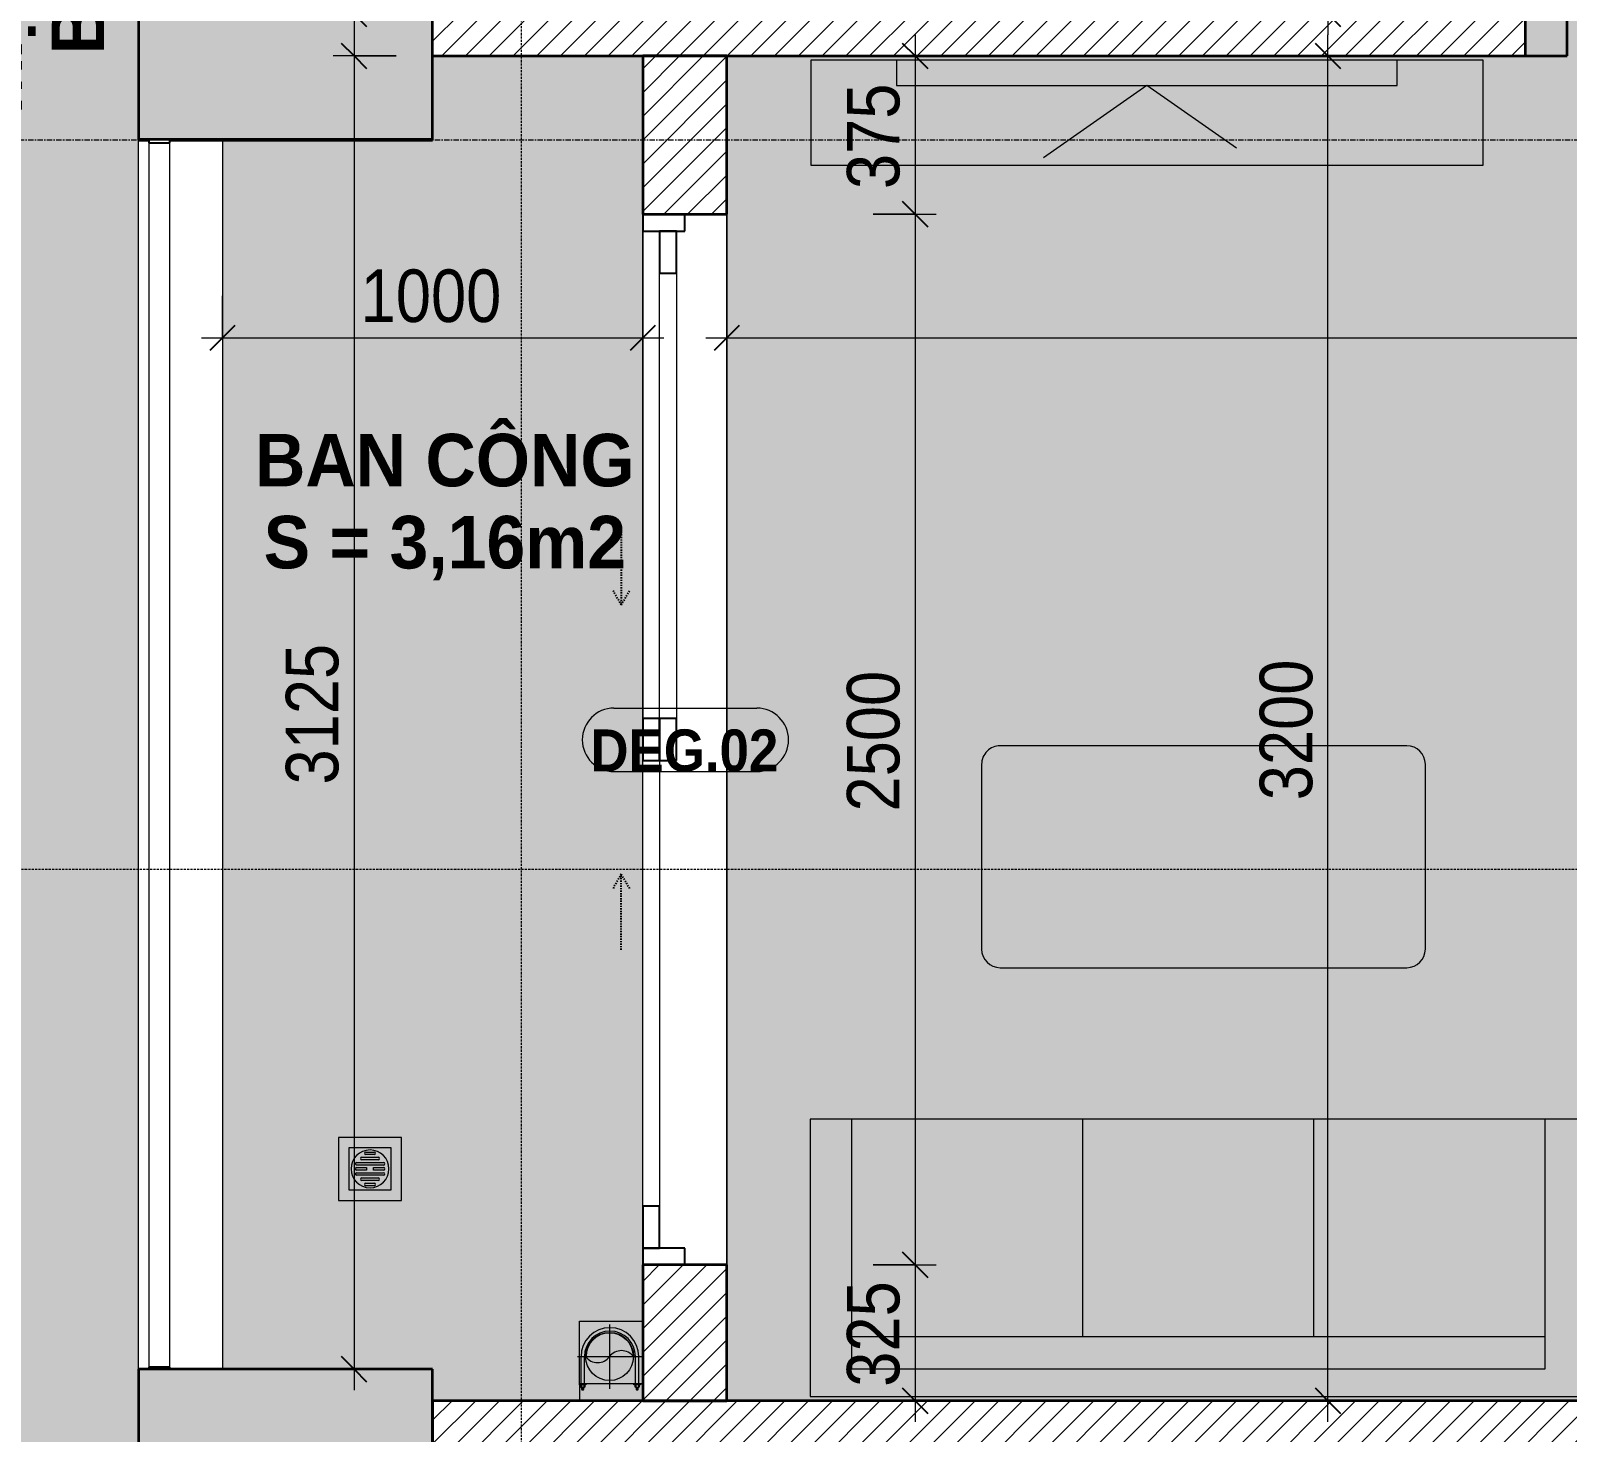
# Model space of a CAD drawing. Header units: millimetres. Extents: x 31499 to 223976, y 3719 to 80291.
# Drawn here: x 33396 to 37053, y 69962 to 73297 of the extents above; entities that cross this region are included whole.
import ezdxf

# ---------------------------------------------------------------- set-up
doc = ezdxf.new("R2010")
doc.units = ezdxf.units.MM
for name, pattern in [('Dash', [6, 3, -3]), ('Dash Dot 3_16_', [7.9375, 4.7625, -1.5875, 0, -1.5875]), ('Grid Line', [22.225, 12.7, -3.175, 3.175, -3.175]), ('IMPORT-CENTER _2_', [40.64, 25.4, -5.08, 5.08, -5.08])]:
    doc.linetypes.add(name, pattern=pattern)
for name, color, linetype, lineweight in [('0-1', 7, 'Continuous', 5), ('A-ANNO-DIMS', 211, 'Continuous', 9), ('A-ANNO-DIMS-50', 211, 'Continuous', 9), ('A-DETL-GENF-1', 7, 'Continuous', 18), ('A-DETL-GENF-5', 9, 'Continuous', 18), ('A-DETL-MEDM', 33, 'Continuous', 35), ('A-DETL-THIN', 151, 'Continuous', 18), ('A-DOOR', 31, 'Continuous', 18), ('A-DOOR-4', 31, 'Continuous', 25), ('A-DOOR-FRAM', 31, 'Continuous', 25), ('A-DOOR-HDLN', 31, 'Dash', 25), ('A-DOOR-IDEN', 31, 'Continuous', 9), ('A-FLOR-3', 7, 'Continuous', 18), ('A-FLOR-HRAL', 11, 'Continuous', 18), ('A-FLOR-HRAL-5', 11, 'Continuous', 25), ('A-WALL', 113, 'Continuous', 18), ('A-WALL-5', 250, 'Continuous', 35), ('A-WALL-7', 113, 'Continuous', 35), ('A-WALL-PATT-1', 9, 'Continuous', 18), ('A-WALL-PATT-2', 111, 'Continuous', 18), ('G-ANNO-SYMB-1', 111, 'Dash Dot 3_16_', 18), ('G-ANNO-TEXT-1', 7, 'Continuous', 9), ('G-IMPT', 8, 'Continuous', 18), ('G-IMPT-3', 8, 'IMPORT-CENTER _2_', 18), ('I-FURN', 30, 'Continuous', 18), ('I-FURN-2', 253, 'Continuous', 18), ('M-EQPM', 50, 'Continuous', 18), ('S-COLS-3', 52, 'Continuous', 5), ('S-COLS-5', 10, 'Continuous', 35), ('S-COLS-6', 254, 'Continuous', 35), ('S-COLS-7', 250, 'Continuous', 35), ('S-GRID-1', 1, 'Grid Line', 9)]:
    doc.layers.add(name, color=color, linetype=linetype, lineweight=lineweight)
doc.layers.add('A-DETL-GENF-2', color=7, linetype='Continuous', lineweight=18, transparency=0.2)
doc.styles.add('Arial_B', font='arialbd.ttf', dxfattribs={"width": 0.9, "height": 100})
doc.styles.add('Arial_B_2', font='arialbd.ttf', dxfattribs={"width": 0.95, "height": 125})
doc.styles.add('UTM Avo', font='', dxfattribs={"width": 0.9, "height": 125})
doc.styles.get('UTM Avo').set_extended_font_data('UTM Avo')
doc.dimstyles.new('1_Dim_chi_tiet_2_5', dxfattribs={"dimscale": 304.8, "dimtxt": 124.912619, "dimasz": 0.19685, "dimexe": 0.164042, "dimexo": 0.0625, "dimgap": 0.016404, "dimtad": 1, "dimdec": 0, "dimrnd": 5, "dimzin": 0, "dimdsep": 46, "dimtxsty": 'UTM Avo', "dimblk1": 'OBLIQUE', "dimblk2": 'OBLIQUE', "dimsah": 1, "dimcen": 0.09, "dimdle": 0.164042, "dimazin": 0, "dimtfac": 1, "dimtdec": 4, "dimtix": 1, "dimtmove": 0, "dimatfit": 3, "dimfxl": 0.328084, "dimfxlon": 1, "dimtvp": 1, "dimtolj": 1, "dimtzin": 0, "dimarcsym": 2})
pattern_1 = [(45, (0, 0), (-28.284271, 28.284271), [])]

# ---------------------------------------------------------------- blocks, each defined once
blk = doc.blocks.new('NCV_TKTC_KET CAU_rvt-1-TKCS_CĂN HỘ LOẠI 2A - MẶT BẰNG')
at = {"layer": 'S-COLS-3'}
h = blk.add_hatch(color=256, dxfattribs=at)
h.paths.add_polyline_path([(33727.6, 73036.9), (34352.6, 73036.9), (34352.6, 73039), (33727.6, 73039)])
h.paths.add_polyline_path([(33677.6, 73036.9), (33677.6, 73039), (33652.6, 73039), (33652.6, 73036.9)])
at = {"layer": 'S-COLS-5'}
for p, q in [((33652.6, 73386.9), (33652.6, 73039)), ((33652.6, 70111.9), (33652.6, 69761.9))]:
    blk.add_line(p, q, dxfattribs=at)
at = {"layer": 'S-COLS-6'}
for p, q in [((33652.6, 73039), (33652.6, 73036.9)), ((34352.6, 69836.9), (34352.6, 70111.9))]:
    blk.add_line(p, q, dxfattribs=at)
at = {"layer": 'S-COLS-7'}
for p, q in [((33652.6, 73036.9), (33677.6, 73036.9)), ((33727.6, 73036.9), (34352.6, 73036.9)), ((34352.6, 73036.9), (34352.6, 73039))]:
    blk.add_line(p, q, dxfattribs=at)
blk = doc.blocks.new('LOBBY_SOFA_1 - LOBBY_SOFA_1-901220-TKCS_CĂN HỘ LOẠI 2A - MẶT BẰNG')
at = {"layer": 'I-FURN'}
for p, q in [((-2556, 0), (-2556, -660)), ((-708, 0), (-2556, 0)), ((-708, -660), (-708, 0)), ((-2457, -66), (-2457, -660)), ((-807, -66), (-2457, -66)), ((-807, -660), (-807, -66)), ((-807, -143), (-2457, -143)), ((-1907, -143), (-1907, -660)), ((-1357, -143), (-1357, -660)), ((-3128.2, -193.5), (-2688.2, -193.5)), ((-3128.2, -633.5), (-3128.2, -193.5)), ((-2688.2, -193.5), (-2688.2, -633.5)), ((-2915.4, -269), (-2915.4, -401)), ((-2915.4, -357), (-2981.4, -423)), ((-2849.4, -423), (-2915.4, -357)), ((-2937.4, -423), (-3069.4, -423)), ((-2981.4, -423), (-2915.4, -489)), ((-2915.4, -489), (-2849.4, -423)), ((-2893.4, -423), (-2761.4, -423)), ((-2915.4, -445), (-2915.4, -577)), ((-2688.2, -633.5), (-3128.2, -633.5)), ((-2556, -660), (-708, -660)), ((-1160.3, -1020.5), (-2128.3, -1020.5)), ((-2172.3, -1064.5), (-2172.3, -1504.5)), ((-1116.3, -1504.5), (-1116.3, -1064.5)), ((-2128.3, -1548.5), (-1160.3, -1548.5))]:
    blk.add_line(p, q, dxfattribs=at)
for radius in [154, 22]:
    blk.add_circle((-2915.4, -423), radius, dxfattribs=at)
for centre, start, end in [((-2128.3, -1064.5), 90, 180), ((-1160.3, -1064.5), 0, 90), ((-2128.3, -1504.5), 180, 270), ((-1160.3, -1504.5), 270, 0)]:
    blk.add_arc(centre, 44, start, end, dxfattribs=at)
at = {"layer": 'I-FURN-2'}
for p, q in [((-708, 0), (-2556, 0)), ((-2556, 0), (-2556, -660)), ((-708, -660), (-708, 0)), ((-2688.2, -193.5), (-3128.2, -193.5)), ((-3128.2, -193.5), (-3128.2, -633.5)), ((-2688.2, -633.5), (-2688.2, -193.5)), ((-3128.2, -633.5), (-2688.2, -633.5)), ((-2556, -660), (-708, -660)), ((-1160.3, -1020.5), (-2128.3, -1020.5)), ((-2172.3, -1064.5), (-2172.3, -1504.5)), ((-1116.3, -1504.5), (-1116.3, -1064.5)), ((-2128.3, -1548.5), (-1160.3, -1548.5))]:
    blk.add_line(p, q, dxfattribs=at)
for centre, start, end in [((-2128.3, -1064.5), 90, 180), ((-1160.3, -1064.5), 0, 90), ((-2128.3, -1504.5), 180, 270), ((-1160.3, -1504.5), 270, 0)]:
    blk.add_arc(centre, 44, start, end, dxfattribs=at)
blk = doc.blocks.new('RES_BAN AN - RES_BAN AN-901223-TKCS_CĂN HỘ LOẠI 2A - MẶT BẰNG')
at = {"layer": 'I-FURN-2'}
for p, q in [((1600, 0), (0, 0)), ((0, 0), (0, -250)), ((1600, -250), (1600, 0)), ((0, -250), (1600, -250))]:
    blk.add_line(p, q, dxfattribs=at)
blk = doc.blocks.new('KE TIVI-2 - KE TIVI-2-885819-TKCS_CĂN HỘ LOẠI 2A - MẶT BẰNG')
at = {"layer": 'I-FURN-2'}
for p, q in [((-595.6, 0), (-595.6, -60)), ((595.6, 0), (-595.6, 0)), ((595.6, -60), (595.6, 0)), ((-595.6, -60), (595.6, -60)), ((0, -60), (-245.7, -232.1)), ((213, -209.1), (0, -60))]:
    blk.add_line(p, q, dxfattribs=at)
blk = doc.blocks.new('NCV_TKTC_TANG 2_rvt-1-TKCS_CĂN HỘ LOẠI 2A - MẶT BẰNG')
at = {"layer": 'A-WALL-PATT-1'}
h = blk.add_hatch(dxfattribs=at)
h.set_pattern_fill('FP_1', color=256, style=0, pattern_type=2)
h.set_pattern_definition(pattern_1)
h.paths.add_polyline_path([(35675.7, 73236.9), (36952.6, 73236.9), (36952.6, 73336.9), (34352.6, 73336.9), (34352.6, 73236.9), (35052.6, 73236.9)])
at = {"layer": 'A-FLOR-3'}
for p, q in [((35052.6, 72860.3), (35052.6, 70360.3)), ((35052.6, 70360.3), (35052.6, 72860.3)), ((34852.6, 72820.3), (34852.6, 71660.3))]:
    blk.add_line(p, q, dxfattribs=at)
at = {"layer": 'A-WALL-5'}
blk.add_line((34352.6, 73236.9), (36952.6, 73236.9), dxfattribs=at)
at = {"layer": 'I-FURN'}
for name, p in [('RES_BAN AN - RES_BAN AN-901223-TKCS_CĂN HỘ LOẠI 2A - MẶT BẰNG', (35252.2, 73226.9)), ('KE TIVI-2 - KE TIVI-2-885819-TKCS_CĂN HỘ LOẠI 2A - MẶT BẰNG', (36052.2, 73226.9))]:
    blk.add_blockref(name, p, dxfattribs=at)
at = {"layer": 'I-FURN', "rotation": 180}
blk.add_blockref('LOBBY_SOFA_1 - LOBBY_SOFA_1-901220-TKCS_CĂN HỘ LOẠI 2A - MẶT BẰNG', (34542.6, 70046.9), dxfattribs=at)
blk = doc.blocks.new('TKTC_XREF_251221_MB TANG 2-7 - TKTC_XREF_260130_MB TANG 2-5_dwg_$cc-4746808-TKCS_CĂN HỘ LOẠI 2A - MẶT BẰNG')
at = {"layer": 'G-IMPT-3'}
for p, q in [((0, -0.673), (0, 0.673)), ((-0.673, 0), (0.673, 0))]:
    blk.add_line(p, q, dxfattribs=at)
at = {"layer": 'M-EQPM'}
blk.add_circle((0, 0), 0.5, dxfattribs=at)
for centre, radius, start, end in [((0, 0), 0.5, 90, 270), ((0.188, 0.25), 0.313, 126.8699, 233.1301), ((-0.188, -0.25), 0.313, 306.8699, 53.1301)]:
    blk.add_arc(centre, radius, start, end, dxfattribs=at)
blk = doc.blocks.new('TKTC_XREF_251221_MB TANG 2-7 - TKTC_XREF_260130_MB TANG 2-5_dwg_CUM U_DN100-4746796-TKCS_CĂN HỘ LOẠI 2A - MẶT BẰNG')
at = {"layer": 'G-IMPT'}
blk.add_hatch(color=256, dxfattribs=at).paths.add_polyline_path([(0, 57), (15.8, 54.6), (28.5, 49.4), (40.3, 40.3), (49.4, 28.5), (55.1, 14.7), (57, 0), (54.6, -15.8), (49.4, -28.5), (40.3, -40.3), (28.5, -49.4), (14.8, -55.1), (0, -57), (0, -61), (15.8, -58.9), (30.5, -52.8), (43.1, -43.1), (53.7, -28.5), (59.1, -14.8), (61, 0), (58.9, 15.8), (52.8, 30.5), (43.1, 43.1), (30.5, 52.8), (15.8, 58.9), (0, 61), (0, 58.9)])
for p, q in [((-79.1, 66.6), (-79.1, 63.4)), ((-76.6, 66.6), (-76.6, 63.4)), ((-74.6, 66.6), (-74.6, 63.4)), ((-72.7, 69.3), (-72.7, 60.7)), ((-66.9, 67.9), (-71.7, 67.9)), ((-66.9, 62.1), (-71.7, 62.1)), ((-65, 69), (0, 69)), ((-79.1, -63.4), (-79.1, -66.6)), ((-76.6, -63.4), (-76.6, -66.6)), ((-74.6, -63.4), (-74.6, -66.6)), ((-72.7, -60.7), (-72.7, -69.3)), ((-66.9, -62.1), (-71.7, -62.1)), ((-66.9, -67.9), (-71.7, -67.9)), ((-65, -69), (0, -69))]:
    blk.add_line(p, q, dxfattribs=at)
at = {"layer": 'G-IMPT', "flags": 128}
for points in [[(-72.7, 67.6), (-78.1, 67.6), (-78.1, 62.4), (-72.7, 62.4)], [(-71.7, 59.2), (-66.9, 59.2), (-66.9, 70.8), (-71.7, 70.8)], [(-66.9, 70.8), (-66.9, 72.7), (-65, 72.7), (-65, 57.3), (-66.9, 57.3), (-66.9, 59.2)], [(-65, 61), (0, 61), (0, 57)], [(-72.7, -62.4), (-78.1, -62.4), (-78.1, -67.6), (-72.7, -67.6)], [(-71.7, -70.8), (-66.9, -70.8), (-66.9, -59.2), (-71.7, -59.2)], [(-66.9, -59.2), (-66.9, -57.3), (-65, -57.3), (-65, -72.7), (-66.9, -72.7), (-66.9, -70.8)], [(-65, -61), (0, -61), (0, -57)]]:
    blk.add_lwpolyline(points, dxfattribs=at)
at = {"layer": 'G-IMPT'}
for centre, radius, start, end in [((-78.1, 66.6), 0.96, 90, 180), ((-78.1, 63.4), 0.96, 180, 270), ((-71.1, 69.3), 1.56, 112.6199, 247.3801), ((-67.9, 65), 4.8, 143.1301, 216.8699), ((-71.1, 60.7), 1.56, 112.6199, 247.3801), ((0, 0), 69, 270, 90), ((0, 0), 61, 270, 90), ((0, 0), 57, 270, 90), ((-78.1, -63.4), 0.96, 90, 180), ((-78.1, -66.6), 0.96, 180, 270), ((-71.1, -60.7), 1.56, 112.6199, 247.3801), ((-67.9, -65), 4.8, 143.1301, 216.8699), ((-71.1, -69.3), 1.56, 112.6199, 247.3801)]:
    blk.add_arc(centre, radius, start, end, dxfattribs=at)
blk = doc.blocks.new('TKTC_XREF_251221_MB TANG 2-7 - TKTC_XREF_260130_MB TANG 2-5_dwg_THU NUOC - THU NUOC-444531-TKCS_MB TẦNG 1-4746804-TKCS_CĂN HỘ LOẠI 2A - MẶT BẰNG')
at = {"layer": 'G-IMPT'}
for p, q in [((-23.3, 10.8), (40.9, 10.8)), ((40.9, 4.8), (-23.3, 4.8)), ((-11, 23.3), (28.5, 23.3)), ((28.5, 17.3), (-11, 17.3)), ((-1.1, 35.6), (18.5, 35.6)), ((18.5, 29.6), (-1.1, 29.6)), ((-23.3, -13.6), (40.9, -13.6)), ((40.9, -19.6), (-23.3, -19.6)), ((-11, -26.1), (28.5, -26.1)), ((28.5, -32.1), (-11, -32.1)), ((-1.1, -38.5), (18.5, -38.5)), ((18.5, -44.5), (-1.1, -44.5))]:
    blk.add_line(p, q, dxfattribs=at)
at = {"layer": 'G-IMPT', "flags": 128}
for points in [[(83.7, -79.4), (83.7, 70.6), (-66.3, 70.6), (-66.3, -79.4)], [(58.7, -54.4), (58.7, 45.6), (-41.3, 45.6), (-41.3, -54.4)]]:
    blk.add_lwpolyline(points, close=True, dxfattribs=at)
for points in [[(-23.3, -1.2), (0.7, -1.2), (0.7, -7.2), (-23.3, -7.2)], [(40.9, -7.2), (16.7, -7.2), (16.7, -1.2), (40.9, -1.2)]]:
    blk.add_lwpolyline(points, dxfattribs=at)
at = {"layer": 'G-IMPT'}
for centre, radius, start, end in [((8.7, -4.4), 45, 360, 180), ((8.7, -4.4), 45, 360, 180), ((-23.3, 7.8), 3, 90, 270), ((-11, 20.3), 3, 90, 270), ((-1.1, 32.6), 3, 90, 270), ((18.5, 32.6), 3, 270, 90), ((28.5, 20.3), 3, 270, 90), ((40.9, 7.8), 3, 270, 90), ((8.7, -4.4), 45, 180, 360), ((8.7, -4.4), 45, 180, 360), ((-23.3, -4.2), 3, 90, 270), ((-23.3, -16.6), 3, 90, 270), ((-11, -29.1), 3, 90, 270), ((28.5, -29.1), 3, 270, 90), ((40.9, -4.2), 3, 270, 90), ((40.9, -16.6), 3, 270, 90), ((-1.1, -41.5), 3, 90, 270), ((18.5, -41.5), 3, 270, 90)]:
    blk.add_arc(centre, radius, start, end, dxfattribs=at)
blk = doc.blocks.new('TKTC_XREF_251221_MB TANG 2-7 - TKTC_XREF_251221_MB TANG 2-7-2039446-TKCS_CĂN HỘ LOẠI 2A - MẶT BẰNG')
at = {"layer": 'M-EQPM'}
for p, q in [((1049.5, 52989.8), (1199.8, 52989.8)), ((1049.5, 52840.1), (1049.5, 52989.8)), ((1199.8, 52989.8), (1199.8, 52840.1)), ((1049.2, 52840), (1049.5, 52800)), ((1199.7, 52840), (1049.2, 52840)), ((1199.8, 52840.1), (1049.5, 52840.1)), ((1199.9, 52800), (1199.7, 52840))]:
    blk.add_line(p, q, dxfattribs=at)
blk.add_blockref('TKTC_XREF_251221_MB TANG 2-7 - TKTC_XREF_260130_MB TANG 2-5_dwg_THU NUOC - THU NUOC-444531-TKCS_MB TẦNG 1-4746804-TKCS_CĂN HỘ LOẠI 2A - MẶT BẰNG', (542.3, 53356.2))
for name, p, xscale, yscale, zscale, rotation in [('TKTC_XREF_251221_MB TANG 2-7 - TKTC_XREF_260130_MB TANG 2-5_dwg_$cc-4746808-TKCS_CĂN HỘ LOẠI 2A - MẶT BẰNG', (1121, 52905), 113.7150000000073, 113.7150000000073, 113.7150000000073, 269.9990086637467), ('TKTC_XREF_251221_MB TANG 2-7 - TKTC_XREF_260130_MB TANG 2-5_dwg_CUM U_DN100-4746796-TKCS_CĂN HỘ LOẠI 2A - MẶT BẰNG', (1121.9, 52905), 0.9975000000000007, 0.9975000000000007, 0.9975000000000007, 90.00099133829464)]:
    blk.add_blockref(name, p, dxfattribs=dict(xscale=xscale, yscale=yscale, zscale=zscale, rotation=rotation))
blk = doc.blocks.new('Railing - 50 x 10mm-1251311-TKCS_CĂN HỘ LOẠI 2A - MẶT BẰNG')
at = {"layer": 'A-FLOR-HRAL-5'}
for p, q in [((-25, 3.7), (-25, -5)), ((25, -5), (25, 3.7)), ((-25, -5), (25, -5))]:
    blk.add_line(p, q, dxfattribs=at)
blk = doc.blocks.new('Railing - 50 x 10mm-V12-TKCS_CĂN HỘ LOẠI 2A - MẶT BẰNG')
at = {"layer": 'A-FLOR-HRAL-5'}
for p, q in [((25, 5), (-25, 5)), ((-25, 5), (-25, 0)), ((25, 0), (25, 5))]:
    blk.add_line(p, q, dxfattribs=at)
blk = doc.blocks.new('Railing - Railing-3231078-TKCS_CĂN HỘ LOẠI 2A - MẶT BẰNG')
at = {"layer": 'A-FLOR-HRAL'}
for p, q in [((33677.6, 73030.3), (33677.6, 70116.9)), ((33727.6, 70116.9), (33727.6, 73030.3))]:
    blk.add_line(p, q, dxfattribs=at)
for name, p in [('Railing - 50 x 10mm-1251311-TKCS_CĂN HỘ LOẠI 2A - MẶT BẰNG', (33702.6, 73035.3)), ('Railing - 50 x 10mm-V12-TKCS_CĂN HỘ LOẠI 2A - MẶT BẰNG', (33702.6, 70111.9))]:
    blk.add_blockref(name, p)
blk = doc.blocks.new('DEG_02-DEG_03 - DEG_02-2500x2400mm-CỬA ĐI 02 CÁNH TRƯỢT-625766-TKCS_CĂN HỘ LOẠI 2A - MẶT BẰNG')
at = {"layer": 'A-DOOR'}
for p, q in [((-1110, 100), (-50, 100)), ((-50, 60), (-1110, 60)), ((50, 60), (1110, 60)), ((1110, 20), (50, 20))]:
    blk.add_line(p, q, dxfattribs=at)
at = {"layer": 'A-DOOR-4'}
for p, q in [((-1110, 100), (-1210, 100)), ((-1210, 100), (-1210, 60)), ((-1110, 60), (-1110, 100)), ((50, 100), (-50, 100)), ((-50, 100), (-50, 60)), ((50, 60), (50, 100)), ((-1210, 60), (-1110, 60)), ((50, 60), (-50, 60)), ((-50, 60), (-50, 20)), ((-50, 60), (50, 60)), ((50, 20), (50, 60)), ((1210, 60), (1110, 60)), ((1110, 60), (1110, 20)), ((1210, 20), (1210, 60)), ((-50, 20), (50, 20)), ((1110, 20), (1210, 20))]:
    blk.add_line(p, q, dxfattribs=at)
at = {"layer": 'A-DOOR-FRAM'}
for p, q in [((-1210, 100), (-1250, 100)), ((-1250, 100), (-1250, 0)), ((-1210, 0), (-1210, 100)), ((1250, 100), (1210, 100)), ((1210, 100), (1210, 0)), ((1250, 0), (1250, 100)), ((-1250, 0), (-1210, 0)), ((1210, 0), (1250, 0))]:
    blk.add_line(p, q, dxfattribs=at)
at = {"layer": 'A-DOOR-HDLN'}
for p, q in [((-500.4, 151.1), (-320.4, 151.1)), ((-320.4, 151.1), (-355, 171.1)), ((-320.4, 151.1), (-355, 131.1)), ((320.4, 151.1), (355, 171.1)), ((320.4, 151.1), (355, 131.1)), ((500.4, 151.1), (320.4, 151.1))]:
    blk.add_line(p, q, dxfattribs=at)
blk = doc.blocks.new('STN_Door Tag - STN_Door Tag-1788670-TKCS_CĂN HỘ LOẠI 2A - MẶT BẰNG')
at = {"layer": 'A-DOOR-IDEN'}
for p, q in [((-3.37, 1.495), (3.431, 1.495)), ((-3.37, -1.524), (3.431, -1.524))]:
    blk.add_line(p, q, dxfattribs=at)
for centre, start, end in [((-3.37, -0.015), 90, 270), ((3.431, -0.015), 270, 90)]:
    blk.add_arc(centre, 1.509, start, end, dxfattribs=at)
blk = doc.blocks.new('DIMBLOCK25-TKCS_CĂN HỘ LOẠI 2A - MẶT BẰNG')
at = {"layer": 'A-ANNO-DIMS-50'}
for p, q in [((36483.1, 69986.9), (36483.1, 73286.9)), ((36383.1, 73236.9), (36533.1, 73236.9)), ((36483.1, 73236.9), (36383.1, 73236.9)), ((36383.1, 70036.9), (36533.1, 70036.9)), ((36483.1, 70036.9), (36383.1, 70036.9))]:
    blk.add_line(p, q, dxfattribs=at)
at = {"layer": 'A-ANNO-DIMS-50', "lineweight": 25}
for p, q in [((36483.1, 73236.9), (36453.1, 73266.9)), ((36483.1, 73236.9), (36513.1, 73206.9)), ((36483.1, 70036.9), (36453.1, 70066.9)), ((36483.1, 70036.9), (36513.1, 70006.9))]:
    blk.add_line(p, q, dxfattribs=at)
at = {"layer": 'A-ANNO-DIMS-50', "color": 0, "insert": (36320.7, 71465.8), "char_height": 125, "width": 410.824, "attachment_point": 1, "rotation": 90, "line_spacing_factor": 1.110334, "style": 'UTM Avo'}
blk.add_mtext('3200', dxfattribs=at)
blk = doc.blocks.new('_Oblique')
at = {"color": 0, "linetype": 'ByBlock', "lineweight": -2}
blk.add_line((-0.5, -0.5), (0.5, 0.5), dxfattribs=at)
blk = doc.blocks.new('DIMBLOCK28-TKCS_CĂN HỘ LOẠI 2A - MẶT BẰNG')
at = {"layer": 'A-ANNO-DIMS-50', "lineweight": 25}
for p, q in [((36483.1, 76436.9), (36453.1, 76466.9)), ((36483.1, 76436.9), (36513.1, 76406.9)), ((36483.1, 73336.9), (36453.1, 73366.9)), ((36483.1, 73336.9), (36513.1, 73306.9))]:
    blk.add_line(p, q, dxfattribs=at)
at = {"layer": 'A-ANNO-DIMS-50'}
for p, q in [((36483.1, 76486.9), (36483.1, 73286.9)), ((36583.1, 76436.9), (36433.1, 76436.9)), ((36483.1, 76436.9), (36583.1, 76436.9)), ((36583.1, 73336.9), (36433.1, 73336.9)), ((36483.1, 73336.9), (36583.1, 73336.9))]:
    blk.add_line(p, q, dxfattribs=at)
at = {"layer": 'A-ANNO-DIMS-50', "color": 0, "insert": (36320.7, 74715.8), "char_height": 125, "width": 410.824, "attachment_point": 1, "rotation": 90, "line_spacing_factor": 1.110334, "style": 'UTM Avo'}
blk.add_mtext('3100', dxfattribs=at)
blk = doc.blocks.new('DIMBLOCK31-TKCS_CĂN HỘ LOẠI 2A - MẶT BẰNG')
at = {"layer": 'A-ANNO-DIMS-50', "lineweight": 25}
for p, q in [((34165.6, 74235.3), (34135.6, 74265.3)), ((34165.6, 74235.3), (34195.6, 74205.3)), ((34165.6, 73336.9), (34135.6, 73366.9)), ((34165.6, 73336.9), (34195.6, 73306.9))]:
    blk.add_line(p, q, dxfattribs=at)
at = {"layer": 'A-ANNO-DIMS-50'}
for p, q in [((34065.6, 74235.3), (34215.6, 74235.3)), ((34165.6, 74235.3), (34065.6, 74235.3)), ((34165.6, 74235.3), (34165.6, 73286.9)), ((34265.6, 73336.9), (34115.6, 73336.9)), ((34165.6, 73336.9), (34265.6, 73336.9))]:
    blk.add_line(p, q, dxfattribs=at)
at = {"layer": 'A-ANNO-DIMS-50', "color": 0, "insert": (34003.2, 73657.7), "char_height": 125, "width": 308.118, "attachment_point": 1, "rotation": 90, "line_spacing_factor": 1.110334, "style": 'UTM Avo'}
blk.add_mtext('900', dxfattribs=at)
blk = doc.blocks.new('DIMBLOCK52-TKCS_CĂN HỘ LOẠI 2A - MẶT BẰNG')
at = {"layer": 'A-ANNO-DIMS-50'}
for p, q in [((33852.6, 72666.4), (33852.6, 72516.4)), ((33852.6, 72566.4), (33852.6, 72666.4)), ((34852.6, 72666.4), (34852.6, 72516.4)), ((34852.6, 72566.4), (34852.6, 72666.4)), ((33802.6, 72566.4), (34902.6, 72566.4))]:
    blk.add_line(p, q, dxfattribs=at)
at = {"layer": 'A-ANNO-DIMS-50', "lineweight": 25}
for p, q in [((33852.6, 72566.4), (33882.6, 72596.4)), ((34852.6, 72566.4), (34882.6, 72596.4)), ((33852.6, 72566.4), (33822.6, 72536.4)), ((34852.6, 72566.4), (34822.6, 72536.4))]:
    blk.add_line(p, q, dxfattribs=at)
at = {"layer": 'A-ANNO-DIMS-50', "color": 0, "insert": (34181.4, 72728.8), "char_height": 125, "width": 410.824, "attachment_point": 1, "line_spacing_factor": 1.110334, "style": 'UTM Avo'}
blk.add_mtext('1000', dxfattribs=at)
blk = doc.blocks.new('DIMBLOCK53-TKCS_CĂN HỘ LOẠI 2A - MẶT BẰNG')
at = {"layer": 'A-ANNO-DIMS-50'}
for p, q in [((35052.6, 72666.4), (35052.6, 72516.4)), ((35052.6, 72566.4), (35052.6, 72666.4)), ((41852.6, 72666.4), (41852.6, 72516.4)), ((41852.6, 72566.4), (41852.6, 72666.4)), ((35002.6, 72566.4), (41902.6, 72566.4))]:
    blk.add_line(p, q, dxfattribs=at)
at = {"layer": 'A-ANNO-DIMS-50', "lineweight": 25}
for p, q in [((35052.6, 72566.4), (35082.6, 72596.4)), ((41852.6, 72566.4), (41882.6, 72596.4)), ((35052.6, 72566.4), (35022.6, 72536.4)), ((41852.6, 72566.4), (41822.6, 72536.4))]:
    blk.add_line(p, q, dxfattribs=at)
at = {"layer": 'A-ANNO-DIMS-50', "color": 0, "insert": (38281.4, 72728.8), "char_height": 125, "width": 410.824, "attachment_point": 1, "line_spacing_factor": 1.110334, "style": 'UTM Avo'}
blk.add_mtext('6800', dxfattribs=at)
blk = doc.blocks.new('DIMBLOCK54-TKCS_CĂN HỘ LOẠI 2A - MẶT BẰNG')
at = {"layer": 'A-ANNO-DIMS-50'}
for p, q in [((34165.6, 73286.9), (34165.6, 70061.9)), ((34265.6, 73236.9), (34115.6, 73236.9)), ((34165.6, 73236.9), (34265.6, 73236.9)), ((34265.6, 70111.9), (34115.6, 70111.9)), ((34165.6, 70111.9), (34265.6, 70111.9))]:
    blk.add_line(p, q, dxfattribs=at)
at = {"layer": 'A-ANNO-DIMS-50', "lineweight": 25}
for p, q in [((34165.6, 73236.9), (34135.6, 73266.9)), ((34165.6, 73236.9), (34195.6, 73206.9)), ((34165.6, 70111.9), (34135.6, 70141.9)), ((34165.6, 70111.9), (34195.6, 70081.9))]:
    blk.add_line(p, q, dxfattribs=at)
at = {"layer": 'A-ANNO-DIMS-50', "color": 0, "insert": (34003.2, 71503.3), "char_height": 125, "width": 410.824, "attachment_point": 1, "rotation": 90, "line_spacing_factor": 1.110334, "style": 'UTM Avo'}
blk.add_mtext('3125', dxfattribs=at)
blk = doc.blocks.new('DIMBLOCK55-TKCS_CĂN HỘ LOẠI 2A - MẶT BẰNG')
at = {"layer": 'A-ANNO-DIMS-50'}
for p, q in [((35500.8, 73286.9), (35500.8, 72860.3)), ((35600.8, 73236.9), (35450.8, 73236.9)), ((35500.8, 73236.9), (35600.8, 73236.9)), ((35400.8, 72860.3), (35550.8, 72860.3)), ((35500.8, 72860.3), (35400.8, 72860.3))]:
    blk.add_line(p, q, dxfattribs=at)
at = {"layer": 'A-ANNO-DIMS-50', "lineweight": 25}
for p, q in [((35500.8, 73236.9), (35470.8, 73266.9)), ((35500.8, 73236.9), (35530.8, 73206.9)), ((35500.8, 72860.3), (35470.8, 72890.3)), ((35500.8, 72860.3), (35530.8, 72830.3))]:
    blk.add_line(p, q, dxfattribs=at)
at = {"layer": 'A-ANNO-DIMS-50', "color": 0, "insert": (35338.4, 72920.2), "char_height": 125, "width": 308.118, "attachment_point": 1, "rotation": 90, "line_spacing_factor": 1.110334, "style": 'UTM Avo'}
blk.add_mtext('375', dxfattribs=at)
blk = doc.blocks.new('DIMBLOCK56-TKCS_CĂN HỘ LOẠI 2A - MẶT BẰNG')
at = {"layer": 'A-ANNO-DIMS-50', "lineweight": 25}
for p, q in [((35500.8, 72860.3), (35470.8, 72890.3)), ((35500.8, 72860.3), (35530.8, 72830.3)), ((35500.8, 70360.3), (35470.8, 70390.3)), ((35500.8, 70360.3), (35530.8, 70330.3))]:
    blk.add_line(p, q, dxfattribs=at)
at = {"layer": 'A-ANNO-DIMS-50'}
for p, q in [((35400.8, 72860.3), (35550.8, 72860.3)), ((35500.8, 72860.3), (35400.8, 72860.3)), ((35500.8, 72860.3), (35500.8, 70360.3)), ((35400.8, 70360.3), (35550.8, 70360.3)), ((35500.8, 70360.3), (35400.8, 70360.3))]:
    blk.add_line(p, q, dxfattribs=at)
at = {"layer": 'A-ANNO-DIMS-50', "color": 0, "insert": (35338.4, 71439.1), "char_height": 125, "width": 410.824, "attachment_point": 1, "rotation": 90, "line_spacing_factor": 1.110334, "style": 'UTM Avo'}
blk.add_mtext('2500', dxfattribs=at)
blk = doc.blocks.new('DIMBLOCK57-TKCS_CĂN HỘ LOẠI 2A - MẶT BẰNG')
at = {"layer": 'A-ANNO-DIMS-50', "lineweight": 25}
for p, q in [((35500.8, 70360.3), (35470.8, 70390.3)), ((35500.8, 70360.3), (35530.8, 70330.3)), ((35500.8, 70036.9), (35470.8, 70066.9)), ((35500.8, 70036.9), (35530.8, 70006.9))]:
    blk.add_line(p, q, dxfattribs=at)
at = {"layer": 'A-ANNO-DIMS-50'}
for p, q in [((35400.8, 70360.3), (35550.8, 70360.3)), ((35500.8, 70360.3), (35400.8, 70360.3)), ((35500.8, 70360.3), (35500.8, 69986.9)), ((35600.8, 70036.9), (35450.8, 70036.9)), ((35500.8, 70036.9), (35600.8, 70036.9))]:
    blk.add_line(p, q, dxfattribs=at)
at = {"layer": 'A-ANNO-DIMS-50', "color": 0, "insert": (35338.4, 70070.2), "char_height": 125, "width": 308.118, "attachment_point": 1, "rotation": 90, "line_spacing_factor": 1.110334, "style": 'UTM Avo'}
blk.add_mtext('325', dxfattribs=at)

msp = doc.modelspace()

# ---------------------------------------------------------------- hatches: boundary and pattern name
at = {"layer": 'A-DETL-GENF-1'}
msp.add_hatch(color=256, dxfattribs=at).paths.add_polyline_path([(38852.6, 70036.9), (41852.6, 70036.9), (41852.6, 73236.9), (38052.6, 73236.9), (38052.6, 76436.9), (37052.6, 76436.9), (37052.6, 73236.9), (35052.6, 73236.9), (35052.6, 70036.9), (37552.6, 70036.9), (37552.7, 70111.9), (38852.6, 70111.9)])
h = msp.add_hatch(color=256, dxfattribs=at)
h.paths.add_polyline_path([(34364.6, 70036.9), (34852.6, 70036.9), (34852.6, 73236.9), (34352.6, 73236.9), (34352.6, 73036.9), (33852.6, 73036.9), (33852.6, 70111.9), (34352.6, 70111.9), (34352.6, 70036.9)])
h.paths.add_polyline_path([(34713.6, 70142), (34715.7, 70157.7), (34721.8, 70172.4), (34731.4, 70185), (34746, 70195.5), (34759.7, 70200.9), (34774.4, 70202.8), (34790.2, 70200.7), (34804.9, 70194.7), (34817.5, 70185), (34827.1, 70172.4), (34833.2, 70157.7), (34835.1, 70142), (34831.3, 70142), (34828.9, 70157.7), (34823.7, 70170.4), (34814.7, 70182.2), (34802.9, 70191.2), (34789.2, 70196.9), (34774.4, 70198.8), (34758.7, 70196.5), (34746, 70191.2), (34734.2, 70182.2), (34725.2, 70170.4), (34719.5, 70156.7), (34717.6, 70142), (34715.7, 70142)])
at = {"layer": 'A-DETL-GENF-2'}
h = msp.add_hatch(color=256, dxfattribs=at)
h.paths.add_polyline_path([(38862.6, 69186.9), (42878.4, 69186.9), (42917.2, 69192.1), (42953.4, 69207), (42984.5, 69230.9), (43008.3, 69261.9), (43023.3, 69298.1), (43028.4, 69336.9), (43028.4, 78671.9), (43023.3, 78710.7), (43008.3, 78746.9), (42984.5, 78778), (42953.4, 78801.8), (42917.2, 78816.8), (42878.4, 78821.9), (33202.6, 78821.9), (33163.7, 78816.8), (33127.6, 78801.8), (33096.5, 78778), (33072.7, 78746.9), (33057.7, 78710.7), (33052.6, 78668.1), (33052.6, 69336.9), (33057.7, 69298.1), (33072.7, 69261.9), (33096.5, 69230.9), (33127.6, 69207), (33163.7, 69192.1), (33202.6, 69186.9), (38852.6, 69186.9)])
h.paths.add_polyline_path([(37495.5, 69694.2), (37483, 69695.9), (37471.4, 69700.7), (37461.4, 69708.3), (37453.7, 69718.3), (37448.9, 69729.9), (37447.3, 69742.4), (37450.5, 69742.4), (37452.3, 69729.9), (37457.7, 69718.3), (37463.6, 69710.6), (37473, 69703.4), (37483.8, 69698.9), (37495.5, 69697.4), (37507.9, 69699.2), (37519.5, 69704.6), (37527.3, 69710.6), (37534.4, 69719.9), (37538.9, 69730.7), (37540.5, 69742.4), (37543.6, 69742.4), (37542, 69729.9), (37537.2, 69718.3), (37529.5, 69708.3), (37518, 69700), (37507.1, 69695.7), (37503.3, 69695.2)])
h.paths.add_polyline_path([(38042.6, 69761.9), (37552.6, 69761.9), (37552.6, 69836.9), (34352.6, 69836.9), (34352.6, 69761.9), (33652.6, 69761.9), (33652.6, 76536.9), (36152.6, 76536.9), (36152.6, 78036.9), (34052.6, 78036.9), (34052.6, 77886.9), (33652.6, 77886.9), (33652.6, 78238.6), (42252.6, 78238.6), (42252.6, 78640.2), (42652.6, 78640.2), (42652.2, 74516.9), (42052.6, 74516.9), (42052.6, 69836.9), (38852.6, 69836.9), (38852.6, 69761.9), (38052.6, 69761.9)])
h.paths.add_polyline_path([(42369, 73111.9), (42252.6, 73111.9), (42252.6, 73311.9), (42652.6, 73311.9), (42652.6, 73111.9), (42472.5, 73111.9)])
at = {"layer": 'A-DETL-GENF-5'}
h = msp.add_hatch(dxfattribs=at)
h.set_pattern_fill('FP_2', color=256, style=0, pattern_type=2)
h.set_pattern_definition([(50, (0, 0), (364.3679, -31.8783), [38.1, -419.1]), (355, (0, 0), (-70.4859, 382.1133), [30.48, -335.28]), (100.451, (30.36, -2.66), (293.885, 350.2334), [32.38, -356.18]), (46.184, (0, 101.6), (542.1585, -84.0858), [57.15, -628.65]), (96.636, (45.2, 94.6), (474.805, 494.8554), [48.57, -534.27]), (351.184, (0, 101.6), (474.8102, 494.85), [45.72, -502.92]), (21, (50.8, 76.2), (303.2285, -204.5305), [38.1, -419.1]), (326, (50.8, 76.2), (123.6039, 368.376), [30.48, -335.28]), (71.451, (76.07, 59.16), (426.8341, 163.8427), [32.38, -356.18]), (37.5, (0, 0), (6.17665, 169.11015), [3.353, -327.863, 3.353, -337.007, -336.55]), (37.5, (0, 0), (6.17665, 169.11015), [-671.576, 3.353, -333.197]), (7.5, (0, 0), (133.63888, 200.3615), [3.353, -190.703, 3.353, -320.243, -128.27]), (7.5, (0, 0), (133.63888, 200.3615), [-517.652, 3.353, -124.917]), (327.5, (-113.28, 0), (271.18182, -11.45836), [3.353, -123.647, 3.353, -392.887, -525.78]), (327.5, (-113.28, 0), (271.18182, -11.45836), [-523.24, 3.353, -522.427]), (317.5, (-164.08, 0), (296.2585, 50.85285), [3.353, -161.747, 3.353, -259.791, -373.38]), (317.5, (-164.08, 0), (296.2585, 50.85285), [-428.244, 3.353, -370.027]), (45, (0, 0), (-125.7236, 125.7236), []), (45, (0, 190.5), (-125.7236, 125.7236), [])])
h.paths.add_polyline_path([(38052.6, 69761.9), (38852.6, 69762), (38852.6, 70111.9), (37552.7, 70111.9), (37552.7, 69761.9), (37683.7, 69761.9)])
h.paths.add_polyline_path([(33677.6, 69761.9), (34352.6, 69761.9), (34352.6, 70111.9), (33652.6, 70111.9), (33652.6, 69761.9)])
h.paths.add_polyline_path([(41852.6, 69836.9), (42052.6, 69836.9), (42052.6, 70036.9), (41852.6, 70036.9), (41852.6, 69963.7)])
h.paths.add_polyline_path([(42052.6, 71936.9), (42052.6, 72136.9), (41852.6, 72136.9), (41852.6, 71936.9), (41884.8, 71936.9)])
h.paths.add_polyline_path([(34352.6, 73039), (34352.6, 73386.9), (33652.6, 73386.9), (33652.6, 73039), (33852.6, 73039)])
h.paths.add_polyline_path([(36952.6, 73236.9), (37052.6, 73236.9), (37052.6, 73436.9), (36952.6, 73436.9), (36952.6, 73336.9)])
h.paths.add_polyline_path([(38052.6, 73236.9), (38152.6, 73236.9), (38152.6, 73436.9), (38052.6, 73436.9), (38052.6, 73336.9)])
h.paths.add_polyline_path([(39952.6, 73236.9), (40052.6, 73236.9), (40052.6, 73436.9), (39952.6, 73436.9), (39952.6, 73273.5)])
h.paths.add_polyline_path([(42652.2, 74516.9), (42653, 74516.9), (42652.6, 74916.9), (42452.6, 74916.9), (42452.6, 74516.9)])
h.paths.add_polyline_path([(38152.6, 76336.9), (38152.6, 76536.9), (38052.6, 76536.9), (38052.6, 76336.9)])
h.paths.add_polyline_path([(36957.3, 76336.9), (37052.6, 76336.9), (37052.6, 76536.9), (36952.6, 76536.9), (36952.6, 76336.9)])
h.paths.add_polyline_path([(33852.6, 76336.9), (33852.6, 76536.9), (33652.6, 76536.9), (33652.6, 76336.9)])
h.paths.add_polyline_path([(38152.6, 77886.9), (38652.6, 77886.9), (38652.6, 78236.9), (37952.6, 78236.9), (37952.6, 77886.9), (38052.6, 77886.9)])
h.paths.add_polyline_path([(34052.6, 77886.9), (34052.6, 78236.9), (33652.6, 78236.9), (33652.6, 77886.9), (33890.6, 77886.9)])
h.paths.add_polyline_path([(42252.6, 77936.9), (42652.6, 77936.9), (42652.2, 78640.2), (42252.6, 78640.2), (42252.6, 78029)])
at = {"layer": 'A-WALL-PATT-2'}
h = msp.add_hatch(dxfattribs=at)
h.set_pattern_fill('FP_1', color=256, style=0, pattern_type=2)
h.set_pattern_definition(pattern_1)
h.paths.add_polyline_path([(35052.6, 70036.9), (35052.6, 70360.3), (34852.6, 70360.3), (34852.6, 70036.9), (35006.4, 70036.9)])
h.paths.add_polyline_path([(35052.6, 72860.3), (35052.6, 73236.9), (34852.6, 73236.9), (34852.6, 72860.3)])
h = msp.add_hatch(dxfattribs=at)
h.set_pattern_fill('FP_1', color=256, style=0, pattern_type=2)
h.set_pattern_definition(pattern_1)
h.paths.add_polyline_path([(34852.6, 69836.9), (36177.6, 69836.9), (36177.6, 69840.3), (36227.6, 69840.3), (36227.6, 69836.9), (37552.6, 69836.9), (37552.6, 70036.9), (34352.6, 70036.9), (34352.6, 69836.9)])

# ---------------------------------------------------------------- linework, layer by layer
at = {"layer": 'A-DETL-MEDM'}
for p, q in [((36952.6, 73436.9), (36952.6, 73236.9)), ((37052.6, 73236.9), (37052.6, 73436.9)), ((33652.6, 73386.9), (33652.6, 73039)), ((34352.6, 73039), (34352.6, 73386.9)), ((36952.6, 73236.9), (37052.6, 73236.9)), ((33652.6, 73039), (34352.6, 73039)), ((33652.6, 70111.9), (33652.6, 69761.9)), ((34352.6, 70111.9), (33652.6, 70111.9)), ((34352.6, 69761.9), (34352.6, 70111.9))]:
    msp.add_line(p, q, dxfattribs=at)
at = {"layer": 'A-DETL-THIN'}
for p, q in [((34852.6, 73236.9), (34352.6, 73236.9)), ((34852.6, 70036.9), (34852.6, 73236.9)), ((36952.6, 73236.9), (35052.6, 73236.9)), ((35052.6, 73236.9), (35052.6, 70036.9)), ((33652.6, 70111.9), (33652.6, 73039)), ((33852.6, 73039), (33852.6, 70111.9)), ((34352.6, 70036.9), (34852.6, 70036.9)), ((35052.6, 70036.9), (37552.6, 70036.9))]:
    msp.add_line(p, q, dxfattribs=at)
at = {"layer": 'A-WALL'}
for p, q in [((33652.6, 70111.9), (33652.6, 73036.9)), ((33852.6, 73036.9), (33852.6, 70111.9))]:
    msp.add_line(p, q, dxfattribs=at)
at = {"layer": 'A-WALL-7'}
for p, q in [((35052.6, 73236.9), (34852.6, 73236.9)), ((34852.6, 73236.9), (34852.6, 72860.3)), ((35052.6, 72860.3), (35052.6, 73236.9)), ((34852.6, 72860.3), (35052.6, 72860.3)), ((35052.6, 70360.3), (34852.6, 70360.3)), ((34852.6, 70360.3), (34852.6, 70036.9)), ((35052.6, 70036.9), (35052.6, 70360.3)), ((37552.6, 70036.9), (34352.6, 70036.9)), ((34352.6, 70036.9), (34352.6, 69836.9)), ((34852.6, 70036.9), (35052.6, 70036.9))]:
    msp.add_line(p, q, dxfattribs=at)
at = {"layer": 'G-ANNO-SYMB-1'}
for p, q in [((34563.8, 68303.6), (34563.8, 79537.3)), ((44350.6, 71301.1), (32245.4, 71301.1))]:
    msp.add_line(p, q, dxfattribs=at)
at = {"layer": 'S-GRID-1'}
for p, q in [((33652.6, 69928.9), (33652.6, 78028.3)), ((33847.7, 73036.9), (32597.7, 73036.9)), ((42504.9, 73036.9), (33847.7, 73036.9))]:
    msp.add_line(p, q, dxfattribs=at)

# ---------------------------------------------------------------- block references
at = {"layer": '0-1'}
for name in ['NCV_TKTC_KET CAU_rvt-1-TKCS_CĂN HỘ LOẠI 2A - MẶT BẰNG', 'NCV_TKTC_TANG 2_rvt-1-TKCS_CĂN HỘ LOẠI 2A - MẶT BẰNG']:
    msp.add_blockref(name, (0, 0), dxfattribs=at)
at = {"layer": 'A-DOOR', "rotation": 89.9999999999999}
msp.add_blockref('DEG_02-DEG_03 - DEG_02-2500x2400mm-CỬA ĐI 02 CÁNH TRƯỢT-625766-TKCS_CĂN HỘ LOẠI 2A - MẶT BẰNG', (34952.6, 71610.3), dxfattribs=at)
at = {"layer": 'A-DOOR-IDEN', "xscale": 49.99999999999998, "yscale": 49.99999999999998, "zscale": 49.99999999999998}
msp.add_blockref('STN_Door Tag - STN_Door Tag-1788670-TKCS_CĂN HỘ LOẠI 2A - MẶT BẰNG', (34952.6, 71610.3), dxfattribs=at)
at = {"layer": 'A-FLOR-HRAL'}
msp.add_blockref('Railing - Railing-3231078-TKCS_CĂN HỘ LOẠI 2A - MẶT BẰNG', (0, 0), dxfattribs=at)
at = {"layer": 'M-EQPM'}
msp.add_blockref('TKTC_XREF_251221_MB TANG 2-7 - TKTC_XREF_251221_MB TANG 2-7-2039446-TKCS_CĂN HỘ LOẠI 2A - MẶT BẰNG', (33652.6, 17236.9), dxfattribs=at)

# ---------------------------------------------------------------- texts
at = {"layer": 'A-DOOR-IDEN', "insert": (34951.6, 71583.6), "char_height": 100, "width": 458.55, "attachment_point": 5, "line_spacing_factor": 0.936439, "style": 'Arial_B'}
msp.add_mtext('\\pt2.25,4.5,6.75,9,11.25,13.5,15.75,18,20.25,22.5,24.75,27,29.25,31.5,33.75,36,38.25,40.5,42.75,45,47.25,49.5,51.75,54,56.25,58.5,60.75,63,65.25,67.5,69.75,72;DEG.02', dxfattribs=at)
at = {"layer": 'G-ANNO-TEXT-1', "insert": (33411.7, 73710.9), "char_height": 125, "width": 1350.9, "attachment_point": 5, "rotation": 90, "line_spacing_factor": 0.936439, "style": 'Arial_B_2'}
msp.add_mtext('\\pt570,1140,1710,2280,2850,3420,3990,4560,5130,5700,6270,6840,7410,7980,8550,9120,9690,10260,10830,11400,11970,12540,13110,13680,14250,14820,15390,15960,16530,17100,17670,18240;MẶT TIẾP GIÁP\\PBÊN NGOÀI', dxfattribs=at)
at = {"layer": 'G-ANNO-TEXT-1', "insert": (34381.6, 72163.6), "char_height": 125, "width": 911.05, "attachment_point": 5, "line_spacing_factor": 0.936439, "style": 'Arial_B_2'}
msp.add_mtext('\\pt570,1140,1710,2280,2850,3420,3990,4560,5130,5700,6270,6840,7410,7980,8550,9120,9690,10260,10830,11400,11970,12540,13110,13680,14250,14820,15390,15960,16530,17100,17670,18240;BAN CÔNG\\PS = 3,16m2', dxfattribs=at)

# ---------------------------------------------------------------- dimensions: what is measured, and where the dimension line sits
at = {"layer": 'A-ANNO-DIMS'}
for base, p1, p2, override, picture, middle in [((36483.1, 73336.9), (36583.1, 76436.9), (36583.1, 73336.9), {"dimpost": '<>', "dimfxl": 3100}, 'DIMBLOCK28-TKCS_CĂN HỘ LOẠI 2A - MẶT BẰNG', (36413.4, 74886.9)), ((34165.6, 73336.9), (34065.6, 74235.3), (34265.6, 73336.9), {"dimpost": '<>', "dimfxl": 920.367572}, 'DIMBLOCK31-TKCS_CĂN HỘ LOẠI 2A - MẶT BẰNG', (34095.9, 73786.1)), ((34165.6, 70111.9), (34265.6, 73236.9), (34265.6, 70111.9), {"dimpost": '<>', "dimfxl": 3125}, 'DIMBLOCK54-TKCS_CĂN HỘ LOẠI 2A - MẶT BẰNG', (34095.9, 71674.4)), ((35500.8, 72860.3), (35600.8, 73236.9), (35400.8, 72860.3), {"dimpost": '<>', "dimfxl": 426.435086}, 'DIMBLOCK55-TKCS_CĂN HỘ LOẠI 2A - MẶT BẰNG', (35431.1, 73048.6)), ((36483.1, 73236.9), (36383.1, 70036.9), (36383.1, 73236.9), {"dimpost": '<>', "dimfxl": 3200}, 'DIMBLOCK25-TKCS_CĂN HỘ LOẠI 2A - MẶT BẰNG', (36413.4, 71636.9)), ((35500.8, 70360.3), (35400.8, 72860.3), (35400.8, 70360.3), {"dimpost": '<>', "dimfxl": 2500}, 'DIMBLOCK56-TKCS_CĂN HỘ LOẠI 2A - MẶT BẰNG', (35431.1, 71610.3)), ((35500.8, 70036.9), (35400.8, 70360.3), (35600.8, 70036.9), {"dimpost": '<>', "dimfxl": 380.224892}, 'DIMBLOCK57-TKCS_CĂN HỘ LOẠI 2A - MẶT BẰNG', (35431.1, 70198.6))]:
    dim = msp.add_linear_dim(base=base, p1=p1, p2=p2, angle=90, dimstyle='1_Dim_chi_tiet_2_5', override=override, dxfattribs=at)
    dim.commit()
    dim.dimension.update_dxf_attribs({"geometry": picture, "text_midpoint": middle})
for base, p1, p2, override, picture, middle in [((34852.6, 72566.4), (33852.6, 72666.4), (34852.6, 72666.4), {"dimpost": '<>', "dimfxl": 1000}, 'DIMBLOCK52-TKCS_CĂN HỘ LOẠI 2A - MẶT BẰNG', (34352.6, 72636.1)), ((41852.6, 72566.4), (35052.6, 72666.4), (41852.6, 72666.4), {"dimpost": '<>', "dimfxl": 6800.071331}, 'DIMBLOCK53-TKCS_CĂN HỘ LOẠI 2A - MẶT BẰNG', (38452.6, 72636.1))]:
    dim = msp.add_linear_dim(base=base, p1=p1, p2=p2, dimstyle='1_Dim_chi_tiet_2_5', override=override, dxfattribs=at)
    dim.commit()
    dim.dimension.update_dxf_attribs({"geometry": picture, "text_midpoint": middle})

doc.saveas('drawing.dxf')
